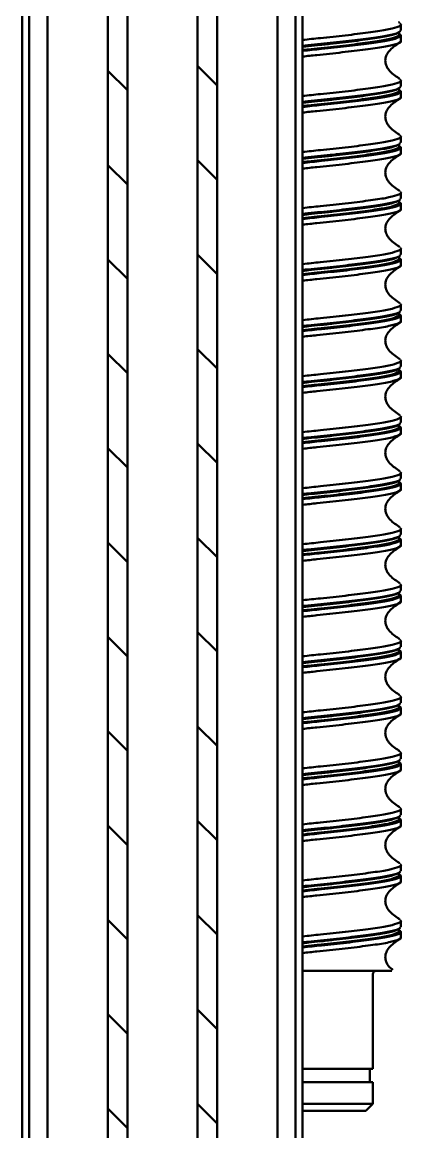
# Model space of a CAD drawing. Header units: millimetres. Extents: x -1615 to 4166, y 5 to 3174.
# Drawn here: x 727.8 to 745.9, y 2616.1 to 2668.9 of the extents above; entities that cross this region are included whole.
import ezdxf

# ---------------------------------------------------------------- set-up
doc = ezdxf.new("R2010")
doc.units = ezdxf.units.MM
doc.header["$LTSCALE"] = 0.25
doc.layers.add('Net dam', color=7, linetype='Continuous', lineweight=50)
pattern_1 = [(135, (54.7588, 2077.5174), (-2.245064, -2.245064), [])]

msp = doc.modelspace()

# ---------------------------------------------------------------- hatches: boundary and pattern name
at = {"layer": 'Net dam'}
h = msp.add_hatch(dxfattribs=at)
h.set_pattern_fill('ANSI31', color=256, angle=90, style=0)
h.set_pattern_definition(pattern_1)
h.paths.add_polyline_path([(731.906, 2800.42), (731.906, 2560.42), (732.84, 2560.42), (732.84, 2800.42)], flags=0)
h = msp.add_hatch(dxfattribs=at)
h.set_pattern_fill('ANSI31', color=256, angle=90, style=0)
h.set_pattern_definition(pattern_1)
h.paths.add_polyline_path([(736.173, 2800.42), (736.173, 2560.42), (737.106, 2560.42), (737.106, 2800.42)], flags=0)

# ---------------------------------------------------------------- linework, layer by layer
for p, q in [((728.173, 2800.42), (728.173, 2560.42)), ((729.04, 2800.42), (729.04, 2560.42)), ((731.906, 2560.42), (731.906, 2800.42)), ((732.84, 2560.42), (732.84, 2800.42)), ((736.173, 2800.42), (736.173, 2560.42)), ((737.106, 2800.42), (737.106, 2560.42)), ((739.973, 2770.42), (739.973, 2560.42)), ((740.84, 2770.42), (740.84, 2560.42)), ((727.84, 2763.753), (727.84, 2560.42)), ((741.173, 2743.753), (741.173, 2600.42)), ((745.84, 2668.509), (745.84, 2668.792)), ((745.84, 2668.001), (745.84, 2668.27)), ((745.807, 2667.955), (745.696, 2667.891)), ((745.84, 2665.843), (745.84, 2666.125)), ((745.84, 2665.335), (745.84, 2665.604)), ((745.807, 2665.288), (745.696, 2665.225)), ((745.84, 2663.176), (745.84, 2663.459)), ((745.84, 2662.668), (745.84, 2662.937)), ((745.807, 2662.621), (745.696, 2662.558)), ((745.84, 2660.509), (745.84, 2660.792)), ((745.84, 2660.001), (745.84, 2660.27)), ((745.807, 2659.955), (745.696, 2659.891)), ((745.84, 2657.843), (745.84, 2658.125)), ((745.84, 2657.335), (745.84, 2657.604)), ((745.807, 2657.288), (745.696, 2657.225)), ((745.84, 2655.176), (745.84, 2655.459)), ((745.84, 2654.668), (745.84, 2654.937)), ((745.807, 2654.621), (745.696, 2654.558)), ((745.84, 2652.509), (745.84, 2652.792)), ((745.84, 2652.001), (745.84, 2652.27)), ((745.807, 2651.955), (745.696, 2651.891)), ((745.84, 2649.843), (745.84, 2650.125)), ((745.84, 2649.335), (745.84, 2649.604)), ((745.807, 2649.288), (745.696, 2649.225)), ((745.84, 2647.176), (745.84, 2647.459)), ((745.84, 2646.668), (745.84, 2646.937)), ((745.807, 2646.621), (745.696, 2646.558)), ((745.84, 2644.509), (745.84, 2644.792)), ((745.84, 2644.001), (745.84, 2644.27)), ((745.807, 2643.955), (745.696, 2643.891)), ((745.84, 2641.843), (745.84, 2642.125)), ((745.807, 2641.288), (745.696, 2641.225)), ((745.84, 2641.335), (745.84, 2641.604)), ((745.84, 2639.176), (745.84, 2639.459)), ((745.807, 2638.621), (745.696, 2638.558)), ((745.84, 2638.668), (745.84, 2638.937)), ((745.84, 2636.509), (745.84, 2636.792)), ((745.807, 2635.955), (745.696, 2635.891)), ((745.84, 2636.001), (745.84, 2636.27)), ((745.84, 2633.843), (745.84, 2634.125)), ((745.807, 2633.288), (745.696, 2633.225)), ((745.84, 2633.335), (745.84, 2633.604)), ((745.84, 2631.176), (745.84, 2631.459)), ((745.807, 2630.621), (745.696, 2630.558)), ((745.84, 2630.668), (745.84, 2630.937)), ((745.84, 2628.509), (745.84, 2628.792)), ((745.807, 2627.955), (745.696, 2627.891)), ((745.84, 2628.001), (745.84, 2628.27)), ((745.84, 2625.843), (745.84, 2626.125)), ((745.807, 2625.288), (745.696, 2625.225)), ((745.84, 2625.335), (745.84, 2625.604)), ((744.506, 2619.086), (744.506, 2623.586)), ((741.173, 2619.086), (744.506, 2619.086)), ((744.373, 2618.52), (744.373, 2619.02)), ((741.173, 2618.453), (744.506, 2618.453)), ((744.506, 2617.42), (744.506, 2618.453)), ((741.173, 2617.42), (744.506, 2617.42)), ((744.173, 2617.086), (744.506, 2617.42)), ((744.173, 2617.086), (741.173, 2617.086))]:
    msp.add_line(p, q, dxfattribs=at)
for centre, radius, start, end in [((744.673, 2623.586), 0.167, 90, 180), ((744.44, 2619.02), 0.0667, 90, 180), ((744.44, 2618.52), 0.0667, 180, 270)]:
    msp.add_arc(centre, radius, start, end, dxfattribs=at)
for points, knots in [([(741.173, 2668.053), (741.453, 2668.083), (742.134, 2668.157), (743.233, 2668.269), (744.312, 2668.406), (745.176, 2668.529), (745.696, 2668.662), (745.903, 2668.758), (745.82, 2668.808), (745.807, 2668.815)], [0, 0, 0, 0, 0.118387, 0.287501, 0.459791, 0.628243, 0.799634, 0.970818, 1, 1, 1, 1]), ([(745.731, 2668.897), (745.743, 2668.894), (745.797, 2668.876), (745.778, 2668.859), (745.764, 2668.846)], [0, 0, 0, 0, 0.221866, 1, 1, 1, 1]), ([(745.794, 2668.509), (745.804, 2668.49), (745.834, 2668.428), (745.486, 2668.314), (744.798, 2668.19), (743.815, 2668.059), (742.661, 2667.925), (741.732, 2667.835), (741.259, 2667.781), (741.173, 2667.772)], [0, 0, 0, 0, 0.081968, 0.259809, 0.434024, 0.610394, 0.787509, 0.961223, 1, 1, 1, 1]), ([(745.677, 2668.389), (745.688, 2668.385), (745.827, 2668.338), (745.763, 2668.253), (745.445, 2668.116), (744.753, 2667.992), (743.799, 2667.86), (742.668, 2667.726), (741.746, 2667.635), (741.27, 2667.58), (741.173, 2667.569)], [0, 0, 0, 0, 0.013518, 0.169964, 0.329814, 0.486403, 0.644931, 0.804129, 0.960266, 1, 1, 1, 1]), ([(741.173, 2667.531), (741.472, 2667.564), (742.172, 2667.639), (743.284, 2667.753), (744.357, 2667.89), (745.204, 2668.013), (745.727, 2668.146), (745.915, 2668.272), (745.744, 2668.349), (745.667, 2668.385)], [0, 0, 0, 0, 0.112231, 0.262985, 0.41657, 0.566735, 0.719519, 0.872119, 1, 1, 1, 1]), ([(745.73, 2668.424), (745.731, 2668.419), (745.742, 2668.372), (745.415, 2668.274), (744.754, 2668.15), (743.787, 2668.018), (742.82, 2667.904), (742.198, 2667.839), (741.981, 2667.817)], [0, 0, 0, 0, 0.025006, 0.24153, 0.453637, 0.66837, 0.88401, 1, 1, 1, 1]), ([(745.82, 2668.001), (745.827, 2667.996), (745.885, 2667.949), (745.641, 2667.855), (745.079, 2667.721), (744.178, 2667.599), (743.076, 2667.462), (742.022, 2667.355), (741.398, 2667.287), (741.173, 2667.263)], [0, 0, 0, 0, 0.021204, 0.197762, 0.374767, 0.548566, 0.726366, 0.901053, 1, 1, 1, 1]), ([(742.019, 2667.821), (741.827, 2667.801), (741.539, 2667.771), (741.264, 2667.739), (741.173, 2667.729)], [0, 0, 0, 0, 0.668476, 1, 1, 1, 1]), ([(741.991, 2667.658), (741.813, 2667.64), (741.535, 2667.611), (741.269, 2667.58), (741.173, 2667.569)], [0, 0, 0, 0, 0.638265, 1, 1, 1, 1]), ([(745.744, 2666.231), (745.572, 2666.346), (745.326, 2666.51), (745.133, 2666.834), (745.088, 2667.074), (745.141, 2667.312), (745.338, 2667.624), (745.575, 2667.781), (745.742, 2667.892)], [0, 0, 0, 0, 0.279712, 0.396397, 0.503604, 0.610817, 0.726983, 1, 1, 1, 1]), ([(741.173, 2665.386), (741.453, 2665.417), (742.134, 2665.49), (743.233, 2665.602), (744.312, 2665.739), (745.176, 2665.862), (745.696, 2665.995), (745.903, 2666.092), (745.82, 2666.141), (745.807, 2666.149)], [0, 0, 0, 0, 0.1183874, 0.2875007, 0.4597905, 0.6282429, 0.7996337, 0.9708184, 1, 1, 1, 1]), ([(745.731, 2666.231), (745.743, 2666.227), (745.797, 2666.209), (745.778, 2666.192), (745.764, 2666.179)], [0, 0, 0, 0, 0.221866, 1, 1, 1, 1]), ([(745.794, 2665.843), (745.804, 2665.823), (745.834, 2665.761), (745.486, 2665.648), (744.798, 2665.523), (743.815, 2665.392), (742.661, 2665.258), (741.732, 2665.168), (741.259, 2665.115), (741.173, 2665.105)], [0, 0, 0, 0, 0.081968, 0.259809, 0.434024, 0.610394, 0.787509, 0.961223, 1, 1, 1, 1]), ([(745.677, 2665.722), (745.688, 2665.718), (745.827, 2665.671), (745.763, 2665.587), (745.445, 2665.449), (744.753, 2665.325), (743.799, 2665.194), (742.668, 2665.06), (741.746, 2664.969), (741.27, 2664.914), (741.173, 2664.902)], [0, 0, 0, 0, 0.013518, 0.169964, 0.329814, 0.486403, 0.644931, 0.804129, 0.960266, 1, 1, 1, 1]), ([(741.173, 2664.865), (741.472, 2664.897), (742.172, 2664.973), (743.284, 2665.086), (744.357, 2665.223), (745.204, 2665.346), (745.727, 2665.48), (745.915, 2665.605), (745.744, 2665.683), (745.667, 2665.718)], [0, 0, 0, 0, 0.112231, 0.262985, 0.41657, 0.566735, 0.719519, 0.872119, 1, 1, 1, 1]), ([(745.73, 2665.758), (745.731, 2665.753), (745.742, 2665.705), (745.415, 2665.607), (744.754, 2665.483), (743.787, 2665.352), (742.82, 2665.238), (742.198, 2665.173), (741.981, 2665.15)], [0, 0, 0, 0, 0.025006, 0.24153, 0.453637, 0.66837, 0.88401, 1, 1, 1, 1]), ([(745.82, 2665.335), (745.827, 2665.33), (745.885, 2665.282), (745.641, 2665.188), (745.079, 2665.055), (744.178, 2664.932), (743.076, 2664.795), (742.022, 2664.688), (741.398, 2664.621), (741.173, 2664.596)], [0, 0, 0, 0, 0.021204, 0.197762, 0.374767, 0.548566, 0.726366, 0.901053, 1, 1, 1, 1]), ([(742.019, 2665.154), (741.827, 2665.134), (741.539, 2665.105), (741.264, 2665.073), (741.173, 2665.062)], [0, 0, 0, 0, 0.668476, 1, 1, 1, 1]), ([(741.991, 2664.992), (741.813, 2664.973), (741.535, 2664.945), (741.269, 2664.914), (741.173, 2664.903)], [0, 0, 0, 0, 0.638265, 1, 1, 1, 1]), ([(745.744, 2663.564), (745.572, 2663.68), (745.326, 2663.843), (745.133, 2664.167), (745.088, 2664.408), (745.141, 2664.645), (745.338, 2664.957), (745.575, 2665.115), (745.742, 2665.226)], [0, 0, 0, 0, 0.279712, 0.396397, 0.503604, 0.610817, 0.726983, 1, 1, 1, 1]), ([(741.173, 2662.72), (741.453, 2662.75), (742.134, 2662.824), (743.233, 2662.936), (744.312, 2663.073), (745.176, 2663.196), (745.696, 2663.329), (745.903, 2663.425), (745.82, 2663.475), (745.807, 2663.482)], [0, 0, 0, 0, 0.118387, 0.287501, 0.459791, 0.628243, 0.799634, 0.970818, 1, 1, 1, 1]), ([(745.731, 2663.564), (745.743, 2663.56), (745.797, 2663.543), (745.778, 2663.526), (745.764, 2663.513)], [0, 0, 0, 0, 0.2218656, 1, 1, 1, 1]), ([(745.794, 2663.176), (745.804, 2663.156), (745.834, 2663.094), (745.486, 2662.981), (744.798, 2662.857), (743.815, 2662.725), (742.661, 2662.591), (741.732, 2662.502), (741.259, 2662.448), (741.173, 2662.438)], [0, 0, 0, 0, 0.081968, 0.259809, 0.434024, 0.610394, 0.787509, 0.961223, 1, 1, 1, 1]), ([(745.677, 2663.055), (745.688, 2663.052), (745.827, 2663.005), (745.763, 2662.92), (745.445, 2662.783), (744.753, 2662.658), (743.799, 2662.527), (742.668, 2662.393), (741.746, 2662.302), (741.27, 2662.247), (741.173, 2662.236)], [0, 0, 0, 0, 0.013518, 0.169964, 0.329814, 0.486403, 0.644931, 0.804129, 0.960266, 1, 1, 1, 1]), ([(741.173, 2662.198), (741.472, 2662.23), (742.172, 2662.306), (743.284, 2662.42), (744.357, 2662.557), (745.204, 2662.68), (745.727, 2662.813), (745.915, 2662.938), (745.744, 2663.016), (745.667, 2663.051)], [0, 0, 0, 0, 0.112231, 0.262985, 0.41657, 0.566735, 0.719519, 0.872119, 1, 1, 1, 1]), ([(745.73, 2663.091), (745.731, 2663.086), (745.742, 2663.038), (745.415, 2662.94), (744.754, 2662.816), (743.787, 2662.685), (742.82, 2662.571), (742.198, 2662.506), (741.981, 2662.483)], [0, 0, 0, 0, 0.025006, 0.24153, 0.453637, 0.66837, 0.88401, 1, 1, 1, 1]), ([(745.82, 2662.668), (745.827, 2662.663), (745.885, 2662.615), (745.641, 2662.522), (745.079, 2662.388), (744.178, 2662.265), (743.076, 2662.129), (742.022, 2662.022), (741.398, 2661.954), (741.173, 2661.93)], [0, 0, 0, 0, 0.021204, 0.197762, 0.374767, 0.548566, 0.726366, 0.901053, 1, 1, 1, 1]), ([(742.019, 2662.488), (741.827, 2662.468), (741.539, 2662.438), (741.264, 2662.406), (741.173, 2662.395)], [0, 0, 0, 0, 0.668476, 1, 1, 1, 1]), ([(741.991, 2662.325), (741.813, 2662.307), (741.535, 2662.278), (741.269, 2662.247), (741.173, 2662.236)], [0, 0, 0, 0, 0.638265, 1, 1, 1, 1]), ([(745.744, 2660.898), (745.572, 2661.013), (745.326, 2661.177), (745.133, 2661.5), (745.088, 2661.741), (745.141, 2661.979), (745.338, 2662.29), (745.575, 2662.448), (745.742, 2662.559)], [0, 0, 0, 0, 0.279712, 0.396397, 0.503604, 0.610817, 0.726983, 1, 1, 1, 1]), ([(741.173, 2660.053), (741.453, 2660.083), (742.134, 2660.157), (743.233, 2660.269), (744.312, 2660.406), (745.176, 2660.529), (745.696, 2660.662), (745.903, 2660.758), (745.82, 2660.808), (745.807, 2660.815)], [0, 0, 0, 0, 0.118387, 0.287501, 0.459791, 0.628243, 0.799634, 0.970818, 1, 1, 1, 1]), ([(745.731, 2660.897), (745.743, 2660.894), (745.797, 2660.876), (745.778, 2660.859), (745.764, 2660.846)], [0, 0, 0, 0, 0.221866, 1, 1, 1, 1]), ([(745.794, 2660.509), (745.804, 2660.49), (745.834, 2660.428), (745.486, 2660.314), (744.798, 2660.19), (743.815, 2660.059), (742.661, 2659.925), (741.732, 2659.835), (741.259, 2659.781), (741.173, 2659.772)], [0, 0, 0, 0, 0.081968, 0.259809, 0.434024, 0.610394, 0.787509, 0.961223, 1, 1, 1, 1]), ([(745.677, 2660.389), (745.688, 2660.385), (745.827, 2660.338), (745.763, 2660.253), (745.445, 2660.116), (744.753, 2659.992), (743.799, 2659.86), (742.668, 2659.726), (741.746, 2659.635), (741.27, 2659.58), (741.173, 2659.569)], [0, 0, 0, 0, 0.0135178, 0.1699636, 0.3298139, 0.4864026, 0.6449309, 0.8041287, 0.9602664, 1, 1, 1, 1]), ([(741.173, 2659.531), (741.472, 2659.564), (742.172, 2659.639), (743.284, 2659.753), (744.357, 2659.89), (745.204, 2660.013), (745.728, 2660.146), (745.915, 2660.272), (745.743, 2660.35), (745.664, 2660.386)], [0, 0, 0, 0, 0.1120367, 0.2625287, 0.4158476, 0.5657516, 0.7182704, 0.8706057, 1, 1, 1, 1]), ([(745.73, 2660.424), (745.731, 2660.419), (745.742, 2660.372), (745.415, 2660.274), (744.754, 2660.15), (743.787, 2660.018), (742.82, 2659.904), (742.198, 2659.839), (741.981, 2659.817)], [0, 0, 0, 0, 0.025006, 0.24153, 0.453637, 0.66837, 0.88401, 1, 1, 1, 1]), ([(745.82, 2660.001), (745.827, 2659.996), (745.885, 2659.949), (745.641, 2659.855), (745.079, 2659.721), (744.178, 2659.599), (743.076, 2659.462), (742.022, 2659.355), (741.398, 2659.287), (741.173, 2659.263)], [0, 0, 0, 0, 0.021204, 0.197762, 0.374767, 0.548566, 0.726366, 0.901053, 1, 1, 1, 1]), ([(742.019, 2659.821), (741.827, 2659.801), (741.539, 2659.771), (741.264, 2659.739), (741.173, 2659.729)], [0, 0, 0, 0, 0.668476, 1, 1, 1, 1]), ([(741.991, 2659.658), (741.813, 2659.64), (741.535, 2659.611), (741.269, 2659.58), (741.173, 2659.569)], [0, 0, 0, 0, 0.638265, 1, 1, 1, 1]), ([(745.744, 2658.231), (745.572, 2658.346), (745.326, 2658.51), (745.133, 2658.834), (745.088, 2659.074), (745.141, 2659.312), (745.338, 2659.624), (745.575, 2659.781), (745.742, 2659.892)], [0, 0, 0, 0, 0.279712, 0.396397, 0.503604, 0.610817, 0.726983, 1, 1, 1, 1]), ([(741.173, 2657.386), (741.453, 2657.417), (742.134, 2657.49), (743.233, 2657.602), (744.312, 2657.739), (745.176, 2657.862), (745.696, 2657.995), (745.903, 2658.092), (745.82, 2658.141), (745.807, 2658.149)], [0, 0, 0, 0, 0.1183874, 0.2875007, 0.4597905, 0.6282429, 0.7996337, 0.9708184, 1, 1, 1, 1]), ([(745.731, 2658.231), (745.743, 2658.227), (745.797, 2658.209), (745.778, 2658.192), (745.764, 2658.179)], [0, 0, 0, 0, 0.221866, 1, 1, 1, 1]), ([(745.794, 2657.843), (745.804, 2657.823), (745.834, 2657.761), (745.486, 2657.648), (744.798, 2657.523), (743.815, 2657.392), (742.661, 2657.258), (741.732, 2657.168), (741.259, 2657.115), (741.173, 2657.105)], [0, 0, 0, 0, 0.081968, 0.259809, 0.434024, 0.610394, 0.787509, 0.961223, 1, 1, 1, 1]), ([(745.677, 2657.722), (745.688, 2657.718), (745.827, 2657.671), (745.763, 2657.587), (745.445, 2657.449), (744.753, 2657.325), (743.799, 2657.194), (742.668, 2657.06), (741.746, 2656.969), (741.27, 2656.914), (741.173, 2656.902)], [0, 0, 0, 0, 0.013518, 0.169964, 0.329814, 0.486403, 0.644931, 0.804129, 0.960266, 1, 1, 1, 1]), ([(741.173, 2656.865), (741.472, 2656.897), (742.172, 2656.973), (743.284, 2657.086), (744.357, 2657.223), (745.204, 2657.346), (745.727, 2657.48), (745.915, 2657.605), (745.744, 2657.683), (745.667, 2657.718)], [0, 0, 0, 0, 0.112231, 0.262985, 0.41657, 0.566735, 0.719519, 0.872119, 1, 1, 1, 1]), ([(745.73, 2657.758), (745.731, 2657.753), (745.742, 2657.705), (745.415, 2657.607), (744.754, 2657.483), (743.787, 2657.352), (742.82, 2657.238), (742.198, 2657.173), (741.981, 2657.15)], [0, 0, 0, 0, 0.025006, 0.24153, 0.453637, 0.66837, 0.88401, 1, 1, 1, 1]), ([(745.82, 2657.335), (745.827, 2657.33), (745.885, 2657.282), (745.641, 2657.188), (745.079, 2657.055), (744.178, 2656.932), (743.076, 2656.795), (742.022, 2656.688), (741.398, 2656.621), (741.173, 2656.596)], [0, 0, 0, 0, 0.021204, 0.197762, 0.374767, 0.548566, 0.726366, 0.901053, 1, 1, 1, 1]), ([(742.019, 2657.154), (741.827, 2657.134), (741.539, 2657.105), (741.264, 2657.073), (741.173, 2657.062)], [0, 0, 0, 0, 0.668476, 1, 1, 1, 1]), ([(741.991, 2656.992), (741.813, 2656.973), (741.535, 2656.945), (741.269, 2656.914), (741.173, 2656.903)], [0, 0, 0, 0, 0.638265, 1, 1, 1, 1]), ([(745.744, 2655.564), (745.572, 2655.68), (745.326, 2655.843), (745.133, 2656.167), (745.088, 2656.408), (745.141, 2656.645), (745.338, 2656.957), (745.575, 2657.115), (745.742, 2657.226)], [0, 0, 0, 0, 0.279712, 0.396397, 0.503604, 0.610817, 0.726983, 1, 1, 1, 1]), ([(741.173, 2654.72), (741.453, 2654.75), (742.134, 2654.824), (743.233, 2654.936), (744.312, 2655.073), (745.176, 2655.196), (745.696, 2655.329), (745.903, 2655.425), (745.82, 2655.475), (745.807, 2655.482)], [0, 0, 0, 0, 0.118387, 0.287501, 0.459791, 0.628243, 0.799634, 0.970818, 1, 1, 1, 1]), ([(745.731, 2655.564), (745.743, 2655.56), (745.797, 2655.543), (745.778, 2655.526), (745.764, 2655.513)], [0, 0, 0, 0, 0.221866, 1, 1, 1, 1]), ([(745.794, 2655.176), (745.804, 2655.156), (745.834, 2655.094), (745.486, 2654.981), (744.798, 2654.857), (743.815, 2654.725), (742.661, 2654.591), (741.732, 2654.502), (741.259, 2654.448), (741.173, 2654.438)], [0, 0, 0, 0, 0.081968, 0.259809, 0.434024, 0.610394, 0.787509, 0.961223, 1, 1, 1, 1]), ([(745.677, 2655.055), (745.688, 2655.052), (745.827, 2655.005), (745.763, 2654.92), (745.445, 2654.783), (744.753, 2654.658), (743.799, 2654.527), (742.668, 2654.393), (741.746, 2654.302), (741.27, 2654.247), (741.173, 2654.236)], [0, 0, 0, 0, 0.013518, 0.169964, 0.329814, 0.486403, 0.644931, 0.804129, 0.960266, 1, 1, 1, 1]), ([(741.173, 2654.198), (741.472, 2654.23), (742.172, 2654.306), (743.284, 2654.42), (744.357, 2654.557), (745.204, 2654.68), (745.728, 2654.813), (745.915, 2654.939), (745.743, 2655.017), (745.664, 2655.053)], [0, 0, 0, 0, 0.112037, 0.262529, 0.415848, 0.565752, 0.71827, 0.870606, 1, 1, 1, 1]), ([(745.73, 2655.091), (745.731, 2655.086), (745.742, 2655.038), (745.415, 2654.94), (744.754, 2654.816), (743.787, 2654.685), (742.82, 2654.571), (742.198, 2654.506), (741.981, 2654.483)], [0, 0, 0, 0, 0.025006, 0.24153, 0.453637, 0.66837, 0.88401, 1, 1, 1, 1]), ([(745.82, 2654.668), (745.827, 2654.663), (745.885, 2654.615), (745.641, 2654.522), (745.079, 2654.388), (744.178, 2654.265), (743.076, 2654.129), (742.022, 2654.022), (741.398, 2653.954), (741.173, 2653.93)], [0, 0, 0, 0, 0.021204, 0.197762, 0.374767, 0.548566, 0.726366, 0.901053, 1, 1, 1, 1]), ([(742.019, 2654.488), (741.827, 2654.468), (741.539, 2654.438), (741.264, 2654.406), (741.173, 2654.395)], [0, 0, 0, 0, 0.668476, 1, 1, 1, 1]), ([(741.991, 2654.325), (741.813, 2654.307), (741.535, 2654.278), (741.269, 2654.247), (741.173, 2654.236)], [0, 0, 0, 0, 0.638265, 1, 1, 1, 1]), ([(745.744, 2652.898), (745.572, 2653.013), (745.326, 2653.177), (745.133, 2653.5), (745.088, 2653.741), (745.141, 2653.979), (745.338, 2654.29), (745.575, 2654.448), (745.742, 2654.559)], [0, 0, 0, 0, 0.279712, 0.396397, 0.503604, 0.610817, 0.726983, 1, 1, 1, 1]), ([(741.173, 2652.053), (741.453, 2652.083), (742.134, 2652.157), (743.233, 2652.269), (744.312, 2652.406), (745.176, 2652.529), (745.696, 2652.662), (745.903, 2652.758), (745.82, 2652.808), (745.807, 2652.815)], [0, 0, 0, 0, 0.118387, 0.287501, 0.459791, 0.628243, 0.799634, 0.970818, 1, 1, 1, 1]), ([(745.731, 2652.897), (745.743, 2652.894), (745.797, 2652.876), (745.778, 2652.859), (745.764, 2652.846)], [0, 0, 0, 0, 0.2218656, 1, 1, 1, 1]), ([(745.794, 2652.509), (745.804, 2652.49), (745.834, 2652.428), (745.486, 2652.314), (744.798, 2652.19), (743.815, 2652.059), (742.661, 2651.925), (741.732, 2651.835), (741.259, 2651.781), (741.173, 2651.772)], [0, 0, 0, 0, 0.081968, 0.259809, 0.434024, 0.610394, 0.787509, 0.961223, 1, 1, 1, 1]), ([(745.677, 2652.389), (745.688, 2652.385), (745.827, 2652.338), (745.763, 2652.253), (745.445, 2652.116), (744.753, 2651.992), (743.799, 2651.86), (742.668, 2651.726), (741.746, 2651.635), (741.27, 2651.58), (741.173, 2651.569)], [0, 0, 0, 0, 0.0135178, 0.1699636, 0.3298139, 0.4864026, 0.6449309, 0.8041287, 0.9602664, 1, 1, 1, 1]), ([(741.173, 2651.531), (741.472, 2651.564), (742.172, 2651.639), (743.284, 2651.753), (744.357, 2651.89), (745.204, 2652.013), (745.727, 2652.146), (745.915, 2652.272), (745.744, 2652.349), (745.667, 2652.385)], [0, 0, 0, 0, 0.112231, 0.262985, 0.41657, 0.566735, 0.719519, 0.872119, 1, 1, 1, 1]), ([(745.73, 2652.424), (745.731, 2652.419), (745.742, 2652.372), (745.415, 2652.274), (744.754, 2652.15), (743.787, 2652.018), (742.82, 2651.904), (742.198, 2651.839), (741.981, 2651.817)], [0, 0, 0, 0, 0.025006, 0.24153, 0.453637, 0.66837, 0.88401, 1, 1, 1, 1]), ([(745.82, 2652.001), (745.827, 2651.996), (745.885, 2651.949), (745.641, 2651.855), (745.079, 2651.721), (744.178, 2651.599), (743.076, 2651.462), (742.022, 2651.355), (741.398, 2651.287), (741.173, 2651.263)], [0, 0, 0, 0, 0.021204, 0.197762, 0.374767, 0.548566, 0.726366, 0.901053, 1, 1, 1, 1]), ([(742.019, 2651.821), (741.827, 2651.801), (741.539, 2651.771), (741.264, 2651.739), (741.173, 2651.729)], [0, 0, 0, 0, 0.668476, 1, 1, 1, 1]), ([(741.991, 2651.658), (741.813, 2651.64), (741.535, 2651.611), (741.269, 2651.58), (741.173, 2651.569)], [0, 0, 0, 0, 0.638265, 1, 1, 1, 1]), ([(745.744, 2650.231), (745.572, 2650.346), (745.326, 2650.51), (745.133, 2650.834), (745.088, 2651.074), (745.141, 2651.312), (745.338, 2651.624), (745.575, 2651.781), (745.742, 2651.892)], [0, 0, 0, 0, 0.279712, 0.396397, 0.503604, 0.610817, 0.726983, 1, 1, 1, 1]), ([(741.173, 2649.386), (741.453, 2649.417), (742.134, 2649.49), (743.233, 2649.602), (744.312, 2649.739), (745.176, 2649.862), (745.696, 2649.995), (745.903, 2650.092), (745.82, 2650.141), (745.807, 2650.149)], [0, 0, 0, 0, 0.118387, 0.287501, 0.459791, 0.628243, 0.799634, 0.970818, 1, 1, 1, 1]), ([(745.731, 2650.231), (745.743, 2650.227), (745.797, 2650.209), (745.778, 2650.192), (745.764, 2650.179)], [0, 0, 0, 0, 0.221866, 1, 1, 1, 1]), ([(745.794, 2649.843), (745.804, 2649.823), (745.834, 2649.761), (745.486, 2649.648), (744.798, 2649.523), (743.815, 2649.392), (742.661, 2649.258), (741.732, 2649.168), (741.259, 2649.115), (741.173, 2649.105)], [0, 0, 0, 0, 0.081968, 0.259809, 0.434024, 0.610394, 0.787509, 0.961223, 1, 1, 1, 1]), ([(745.677, 2649.722), (745.688, 2649.718), (745.827, 2649.671), (745.763, 2649.587), (745.445, 2649.449), (744.753, 2649.325), (743.799, 2649.194), (742.668, 2649.06), (741.746, 2648.969), (741.27, 2648.914), (741.173, 2648.902)], [0, 0, 0, 0, 0.0135178, 0.1699636, 0.3298139, 0.4864026, 0.6449309, 0.8041287, 0.9602664, 1, 1, 1, 1]), ([(741.173, 2648.865), (741.472, 2648.897), (742.172, 2648.973), (743.284, 2649.086), (744.357, 2649.223), (745.204, 2649.346), (745.728, 2649.48), (745.915, 2649.605), (745.743, 2649.684), (745.664, 2649.719)], [0, 0, 0, 0, 0.112037, 0.262529, 0.415848, 0.565752, 0.71827, 0.870606, 1, 1, 1, 1]), ([(745.73, 2649.758), (745.731, 2649.753), (745.742, 2649.705), (745.415, 2649.607), (744.754, 2649.483), (743.787, 2649.352), (742.82, 2649.238), (742.198, 2649.173), (741.981, 2649.15)], [0, 0, 0, 0, 0.025006, 0.24153, 0.453637, 0.66837, 0.88401, 1, 1, 1, 1]), ([(745.82, 2649.335), (745.827, 2649.33), (745.885, 2649.282), (745.641, 2649.188), (745.079, 2649.055), (744.178, 2648.932), (743.076, 2648.795), (742.022, 2648.688), (741.398, 2648.621), (741.173, 2648.596)], [0, 0, 0, 0, 0.021204, 0.197762, 0.374767, 0.548566, 0.726366, 0.901053, 1, 1, 1, 1]), ([(742.019, 2649.154), (741.827, 2649.134), (741.539, 2649.105), (741.264, 2649.073), (741.173, 2649.062)], [0, 0, 0, 0, 0.668476, 1, 1, 1, 1]), ([(745.744, 2647.564), (745.572, 2647.68), (745.326, 2647.843), (745.133, 2648.167), (745.088, 2648.408), (745.141, 2648.645), (745.338, 2648.957), (745.575, 2649.115), (745.742, 2649.226)], [0, 0, 0, 0, 0.279712, 0.396397, 0.503604, 0.610817, 0.726983, 1, 1, 1, 1]), ([(741.991, 2648.992), (741.813, 2648.973), (741.535, 2648.945), (741.269, 2648.914), (741.173, 2648.903)], [0, 0, 0, 0, 0.638265, 1, 1, 1, 1]), ([(741.173, 2646.72), (741.453, 2646.75), (742.134, 2646.824), (743.233, 2646.936), (744.312, 2647.073), (745.176, 2647.196), (745.696, 2647.329), (745.903, 2647.425), (745.82, 2647.475), (745.807, 2647.482)], [0, 0, 0, 0, 0.118387, 0.287501, 0.459791, 0.628243, 0.799634, 0.970818, 1, 1, 1, 1]), ([(745.731, 2647.564), (745.743, 2647.56), (745.797, 2647.543), (745.778, 2647.526), (745.764, 2647.513)], [0, 0, 0, 0, 0.221866, 1, 1, 1, 1]), ([(745.794, 2647.176), (745.804, 2647.156), (745.834, 2647.094), (745.486, 2646.981), (744.798, 2646.857), (743.815, 2646.725), (742.661, 2646.591), (741.732, 2646.502), (741.259, 2646.448), (741.173, 2646.438)], [0, 0, 0, 0, 0.081968, 0.259809, 0.434024, 0.610394, 0.787509, 0.961223, 1, 1, 1, 1]), ([(745.677, 2647.055), (745.688, 2647.052), (745.827, 2647.005), (745.763, 2646.92), (745.445, 2646.783), (744.753, 2646.658), (743.799, 2646.527), (742.668, 2646.393), (741.746, 2646.302), (741.27, 2646.247), (741.173, 2646.236)], [0, 0, 0, 0, 0.013518, 0.169964, 0.329814, 0.486403, 0.644931, 0.804129, 0.960266, 1, 1, 1, 1]), ([(741.173, 2646.198), (741.472, 2646.23), (742.172, 2646.306), (743.284, 2646.42), (744.357, 2646.557), (745.204, 2646.68), (745.727, 2646.813), (745.915, 2646.938), (745.744, 2647.016), (745.667, 2647.051)], [0, 0, 0, 0, 0.1122314, 0.262985, 0.4165703, 0.5667348, 0.7195186, 0.8721187, 1, 1, 1, 1]), ([(745.73, 2647.091), (745.731, 2647.086), (745.742, 2647.038), (745.415, 2646.94), (744.754, 2646.816), (743.787, 2646.685), (742.82, 2646.571), (742.198, 2646.506), (741.981, 2646.483)], [0, 0, 0, 0, 0.025006, 0.24153, 0.453637, 0.66837, 0.88401, 1, 1, 1, 1]), ([(745.82, 2646.668), (745.827, 2646.663), (745.885, 2646.615), (745.641, 2646.522), (745.079, 2646.388), (744.178, 2646.265), (743.076, 2646.129), (742.022, 2646.022), (741.398, 2645.954), (741.173, 2645.93)], [0, 0, 0, 0, 0.021204, 0.197762, 0.374767, 0.548566, 0.726366, 0.901053, 1, 1, 1, 1]), ([(742.019, 2646.488), (741.827, 2646.468), (741.539, 2646.438), (741.264, 2646.406), (741.173, 2646.395)], [0, 0, 0, 0, 0.668476, 1, 1, 1, 1]), ([(745.744, 2644.898), (745.572, 2645.013), (745.326, 2645.177), (745.133, 2645.5), (745.088, 2645.741), (745.141, 2645.979), (745.338, 2646.29), (745.575, 2646.448), (745.742, 2646.559)], [0, 0, 0, 0, 0.279712, 0.396397, 0.503604, 0.610817, 0.726983, 1, 1, 1, 1]), ([(741.991, 2646.325), (741.813, 2646.307), (741.535, 2646.278), (741.269, 2646.247), (741.173, 2646.236)], [0, 0, 0, 0, 0.638265, 1, 1, 1, 1]), ([(741.173, 2644.053), (741.453, 2644.083), (742.134, 2644.157), (743.233, 2644.269), (744.312, 2644.406), (745.176, 2644.529), (745.696, 2644.662), (745.903, 2644.758), (745.82, 2644.808), (745.807, 2644.815)], [0, 0, 0, 0, 0.118387, 0.287501, 0.459791, 0.628243, 0.799634, 0.970818, 1, 1, 1, 1]), ([(745.731, 2644.897), (745.743, 2644.894), (745.797, 2644.876), (745.778, 2644.859), (745.764, 2644.846)], [0, 0, 0, 0, 0.2218656, 1, 1, 1, 1]), ([(745.794, 2644.509), (745.804, 2644.49), (745.834, 2644.428), (745.486, 2644.314), (744.798, 2644.19), (743.815, 2644.059), (742.661, 2643.925), (741.732, 2643.835), (741.259, 2643.781), (741.173, 2643.772)], [0, 0, 0, 0, 0.081968, 0.259809, 0.434024, 0.610394, 0.787509, 0.961223, 1, 1, 1, 1]), ([(745.677, 2644.389), (745.688, 2644.385), (745.827, 2644.338), (745.763, 2644.253), (745.445, 2644.116), (744.753, 2643.992), (743.799, 2643.86), (742.668, 2643.726), (741.746, 2643.635), (741.27, 2643.58), (741.173, 2643.569)], [0, 0, 0, 0, 0.0135178, 0.1699636, 0.3298139, 0.4864026, 0.6449309, 0.8041287, 0.9602664, 1, 1, 1, 1]), ([(741.173, 2643.531), (741.472, 2643.564), (742.172, 2643.639), (743.284, 2643.753), (744.357, 2643.89), (745.204, 2644.013), (745.727, 2644.146), (745.915, 2644.272), (745.744, 2644.349), (745.667, 2644.385)], [0, 0, 0, 0, 0.112231, 0.262985, 0.41657, 0.566735, 0.719519, 0.872119, 1, 1, 1, 1]), ([(745.73, 2644.424), (745.731, 2644.419), (745.742, 2644.372), (745.415, 2644.274), (744.754, 2644.15), (743.787, 2644.018), (742.82, 2643.904), (742.198, 2643.839), (741.981, 2643.817)], [0, 0, 0, 0, 0.025006, 0.24153, 0.453637, 0.66837, 0.88401, 1, 1, 1, 1]), ([(745.82, 2644.001), (745.827, 2643.996), (745.885, 2643.949), (745.641, 2643.855), (745.079, 2643.721), (744.178, 2643.599), (743.076, 2643.462), (742.022, 2643.355), (741.398, 2643.287), (741.173, 2643.263)], [0, 0, 0, 0, 0.021204, 0.197762, 0.374767, 0.548566, 0.726366, 0.901053, 1, 1, 1, 1]), ([(742.019, 2643.821), (741.827, 2643.801), (741.539, 2643.771), (741.264, 2643.739), (741.173, 2643.729)], [0, 0, 0, 0, 0.6684762, 1, 1, 1, 1]), ([(745.744, 2642.231), (745.572, 2642.346), (745.326, 2642.51), (745.133, 2642.834), (745.088, 2643.074), (745.141, 2643.312), (745.338, 2643.624), (745.575, 2643.781), (745.742, 2643.892)], [0, 0, 0, 0, 0.279712, 0.396397, 0.503604, 0.610817, 0.726983, 1, 1, 1, 1]), ([(741.991, 2643.658), (741.813, 2643.64), (741.535, 2643.611), (741.269, 2643.58), (741.173, 2643.569)], [0, 0, 0, 0, 0.6382653, 1, 1, 1, 1]), ([(741.173, 2641.386), (741.453, 2641.417), (742.134, 2641.49), (743.233, 2641.602), (744.312, 2641.739), (745.176, 2641.862), (745.696, 2641.995), (745.903, 2642.092), (745.82, 2642.141), (745.807, 2642.149)], [0, 0, 0, 0, 0.118387, 0.287501, 0.459791, 0.628243, 0.799634, 0.970818, 1, 1, 1, 1]), ([(745.731, 2642.231), (745.743, 2642.227), (745.797, 2642.209), (745.778, 2642.192), (745.764, 2642.179)], [0, 0, 0, 0, 0.2218656, 1, 1, 1, 1]), ([(745.794, 2641.843), (745.804, 2641.823), (745.834, 2641.761), (745.486, 2641.648), (744.798, 2641.523), (743.815, 2641.392), (742.661, 2641.258), (741.732, 2641.168), (741.259, 2641.115), (741.173, 2641.105)], [0, 0, 0, 0, 0.081968, 0.259809, 0.434024, 0.610394, 0.787509, 0.961223, 1, 1, 1, 1]), ([(745.677, 2641.722), (745.688, 2641.718), (745.827, 2641.671), (745.763, 2641.587), (745.445, 2641.449), (744.753, 2641.325), (743.799, 2641.194), (742.668, 2641.06), (741.746, 2640.969), (741.27, 2640.914), (741.173, 2640.902)], [0, 0, 0, 0, 0.013518, 0.169964, 0.329814, 0.486403, 0.644931, 0.804129, 0.960266, 1, 1, 1, 1]), ([(741.173, 2640.865), (741.472, 2640.897), (742.172, 2640.973), (743.284, 2641.086), (744.357, 2641.223), (745.204, 2641.346), (745.727, 2641.48), (745.915, 2641.605), (745.744, 2641.683), (745.667, 2641.718)], [0, 0, 0, 0, 0.1122314, 0.262985, 0.4165703, 0.5667348, 0.7195186, 0.8721187, 1, 1, 1, 1]), ([(745.73, 2641.758), (745.731, 2641.753), (745.742, 2641.705), (745.415, 2641.607), (744.754, 2641.483), (743.787, 2641.352), (742.82, 2641.238), (742.198, 2641.173), (741.981, 2641.15)], [0, 0, 0, 0, 0.025006, 0.24153, 0.453637, 0.66837, 0.88401, 1, 1, 1, 1]), ([(745.82, 2641.335), (745.827, 2641.33), (745.885, 2641.282), (745.641, 2641.188), (745.079, 2641.055), (744.178, 2640.932), (743.076, 2640.795), (742.022, 2640.688), (741.398, 2640.621), (741.173, 2640.596)], [0, 0, 0, 0, 0.021204, 0.197762, 0.374767, 0.548566, 0.726366, 0.901053, 1, 1, 1, 1]), ([(742.019, 2641.154), (741.827, 2641.134), (741.539, 2641.105), (741.264, 2641.073), (741.173, 2641.062)], [0, 0, 0, 0, 0.6684762, 1, 1, 1, 1]), ([(745.744, 2639.564), (745.572, 2639.68), (745.326, 2639.843), (745.133, 2640.167), (745.088, 2640.408), (745.141, 2640.645), (745.338, 2640.957), (745.575, 2641.115), (745.742, 2641.226)], [0, 0, 0, 0, 0.279712, 0.396397, 0.503604, 0.610817, 0.726983, 1, 1, 1, 1]), ([(741.991, 2640.992), (741.813, 2640.973), (741.535, 2640.945), (741.269, 2640.914), (741.173, 2640.903)], [0, 0, 0, 0, 0.638265, 1, 1, 1, 1]), ([(745.731, 2639.564), (745.743, 2639.56), (745.797, 2639.543), (745.778, 2639.526), (745.764, 2639.513)], [0, 0, 0, 0, 0.2218656, 1, 1, 1, 1]), ([(741.173, 2638.72), (741.453, 2638.75), (742.134, 2638.824), (743.233, 2638.936), (744.312, 2639.073), (745.176, 2639.196), (745.696, 2639.329), (745.903, 2639.425), (745.82, 2639.475), (745.807, 2639.482)], [0, 0, 0, 0, 0.118387, 0.287501, 0.459791, 0.628243, 0.799634, 0.970818, 1, 1, 1, 1]), ([(745.794, 2639.176), (745.804, 2639.156), (745.834, 2639.094), (745.486, 2638.981), (744.798, 2638.857), (743.815, 2638.725), (742.661, 2638.591), (741.732, 2638.502), (741.259, 2638.448), (741.173, 2638.438)], [0, 0, 0, 0, 0.081968, 0.259809, 0.434024, 0.610394, 0.787509, 0.961223, 1, 1, 1, 1]), ([(745.677, 2639.055), (745.688, 2639.052), (745.827, 2639.005), (745.763, 2638.92), (745.445, 2638.783), (744.753, 2638.658), (743.799, 2638.527), (742.668, 2638.393), (741.746, 2638.302), (741.27, 2638.247), (741.173, 2638.236)], [0, 0, 0, 0, 0.013518, 0.169964, 0.329814, 0.486403, 0.644931, 0.804129, 0.960266, 1, 1, 1, 1]), ([(741.173, 2638.198), (741.472, 2638.23), (742.172, 2638.306), (743.284, 2638.42), (744.357, 2638.557), (745.204, 2638.68), (745.728, 2638.813), (745.915, 2638.939), (745.743, 2639.017), (745.664, 2639.053)], [0, 0, 0, 0, 0.112037, 0.262529, 0.415848, 0.565752, 0.71827, 0.870606, 1, 1, 1, 1]), ([(745.73, 2639.091), (745.731, 2639.086), (745.742, 2639.038), (745.415, 2638.94), (744.754, 2638.816), (743.787, 2638.685), (742.82, 2638.571), (742.198, 2638.506), (741.981, 2638.483)], [0, 0, 0, 0, 0.025006, 0.24153, 0.453637, 0.66837, 0.88401, 1, 1, 1, 1]), ([(745.82, 2638.668), (745.827, 2638.663), (745.885, 2638.615), (745.641, 2638.522), (745.079, 2638.388), (744.178, 2638.265), (743.076, 2638.129), (742.022, 2638.022), (741.398, 2637.954), (741.173, 2637.93)], [0, 0, 0, 0, 0.021204, 0.197762, 0.374767, 0.548566, 0.726366, 0.901053, 1, 1, 1, 1]), ([(742.019, 2638.488), (741.827, 2638.468), (741.539, 2638.438), (741.264, 2638.406), (741.173, 2638.395)], [0, 0, 0, 0, 0.668476, 1, 1, 1, 1]), ([(745.744, 2636.898), (745.572, 2637.013), (745.326, 2637.177), (745.133, 2637.5), (745.088, 2637.741), (745.141, 2637.979), (745.338, 2638.29), (745.575, 2638.448), (745.742, 2638.559)], [0, 0, 0, 0, 0.279712, 0.396397, 0.503604, 0.610817, 0.726983, 1, 1, 1, 1]), ([(741.991, 2638.325), (741.813, 2638.307), (741.535, 2638.278), (741.269, 2638.247), (741.173, 2638.236)], [0, 0, 0, 0, 0.638265, 1, 1, 1, 1]), ([(745.731, 2636.897), (745.743, 2636.894), (745.797, 2636.876), (745.778, 2636.859), (745.764, 2636.846)], [0, 0, 0, 0, 0.221866, 1, 1, 1, 1]), ([(741.173, 2636.053), (741.453, 2636.083), (742.134, 2636.157), (743.233, 2636.269), (744.312, 2636.406), (745.176, 2636.529), (745.696, 2636.662), (745.903, 2636.758), (745.82, 2636.808), (745.807, 2636.815)], [0, 0, 0, 0, 0.118387, 0.287501, 0.459791, 0.628243, 0.799634, 0.970818, 1, 1, 1, 1]), ([(745.794, 2636.509), (745.804, 2636.49), (745.834, 2636.428), (745.486, 2636.314), (744.798, 2636.19), (743.815, 2636.059), (742.661, 2635.925), (741.732, 2635.835), (741.259, 2635.781), (741.173, 2635.772)], [0, 0, 0, 0, 0.0819685, 0.2598088, 0.4340235, 0.6103942, 0.7875093, 0.9612226, 1, 1, 1, 1]), ([(745.677, 2636.389), (745.688, 2636.385), (745.827, 2636.338), (745.763, 2636.253), (745.445, 2636.116), (744.753, 2635.992), (743.799, 2635.86), (742.668, 2635.726), (741.746, 2635.635), (741.27, 2635.58), (741.173, 2635.569)], [0, 0, 0, 0, 0.013518, 0.169964, 0.329814, 0.486403, 0.644931, 0.804129, 0.960266, 1, 1, 1, 1]), ([(741.173, 2635.531), (741.472, 2635.564), (742.172, 2635.639), (743.284, 2635.753), (744.357, 2635.89), (745.204, 2636.013), (745.728, 2636.146), (745.915, 2636.272), (745.743, 2636.35), (745.664, 2636.386)], [0, 0, 0, 0, 0.112037, 0.262529, 0.415848, 0.565752, 0.71827, 0.870606, 1, 1, 1, 1]), ([(745.73, 2636.424), (745.731, 2636.419), (745.742, 2636.372), (745.415, 2636.274), (744.754, 2636.15), (743.787, 2636.018), (742.82, 2635.904), (742.198, 2635.839), (741.981, 2635.817)], [0, 0, 0, 0, 0.025006, 0.24153, 0.453637, 0.66837, 0.88401, 1, 1, 1, 1]), ([(745.82, 2636.001), (745.827, 2635.996), (745.885, 2635.949), (745.641, 2635.855), (745.079, 2635.721), (744.178, 2635.599), (743.076, 2635.462), (742.022, 2635.355), (741.398, 2635.287), (741.173, 2635.263)], [0, 0, 0, 0, 0.021204, 0.197762, 0.374767, 0.548566, 0.726366, 0.901053, 1, 1, 1, 1]), ([(742.019, 2635.821), (741.827, 2635.801), (741.539, 2635.771), (741.264, 2635.739), (741.173, 2635.729)], [0, 0, 0, 0, 0.668476, 1, 1, 1, 1]), ([(745.744, 2634.231), (745.572, 2634.346), (745.326, 2634.51), (745.133, 2634.834), (745.088, 2635.074), (745.141, 2635.312), (745.338, 2635.624), (745.575, 2635.781), (745.742, 2635.892)], [0, 0, 0, 0, 0.279712, 0.396397, 0.503604, 0.610817, 0.726983, 1, 1, 1, 1]), ([(741.991, 2635.658), (741.813, 2635.64), (741.535, 2635.611), (741.269, 2635.58), (741.173, 2635.569)], [0, 0, 0, 0, 0.638265, 1, 1, 1, 1]), ([(745.731, 2634.231), (745.743, 2634.227), (745.797, 2634.209), (745.778, 2634.192), (745.764, 2634.179)], [0, 0, 0, 0, 0.221866, 1, 1, 1, 1]), ([(741.173, 2633.386), (741.453, 2633.417), (742.134, 2633.49), (743.233, 2633.602), (744.312, 2633.739), (745.176, 2633.862), (745.696, 2633.995), (745.903, 2634.092), (745.82, 2634.141), (745.807, 2634.149)], [0, 0, 0, 0, 0.118387, 0.287501, 0.459791, 0.628243, 0.799634, 0.970818, 1, 1, 1, 1]), ([(745.794, 2633.843), (745.804, 2633.823), (745.834, 2633.761), (745.486, 2633.648), (744.798, 2633.523), (743.815, 2633.392), (742.661, 2633.258), (741.732, 2633.168), (741.259, 2633.115), (741.173, 2633.105)], [0, 0, 0, 0, 0.0819685, 0.2598088, 0.4340235, 0.6103942, 0.7875093, 0.9612226, 1, 1, 1, 1]), ([(745.677, 2633.722), (745.688, 2633.718), (745.827, 2633.671), (745.763, 2633.587), (745.445, 2633.449), (744.753, 2633.325), (743.799, 2633.194), (742.668, 2633.06), (741.746, 2632.969), (741.27, 2632.914), (741.173, 2632.902)], [0, 0, 0, 0, 0.013518, 0.169964, 0.329814, 0.486403, 0.644931, 0.804129, 0.960266, 1, 1, 1, 1]), ([(741.173, 2632.865), (741.472, 2632.897), (742.172, 2632.973), (743.284, 2633.086), (744.357, 2633.223), (745.204, 2633.346), (745.728, 2633.48), (745.915, 2633.605), (745.743, 2633.684), (745.664, 2633.719)], [0, 0, 0, 0, 0.112037, 0.262529, 0.415848, 0.565752, 0.71827, 0.870606, 1, 1, 1, 1]), ([(745.73, 2633.758), (745.731, 2633.753), (745.742, 2633.705), (745.415, 2633.607), (744.754, 2633.483), (743.787, 2633.352), (742.82, 2633.238), (742.198, 2633.173), (741.981, 2633.15)], [0, 0, 0, 0, 0.025006, 0.24153, 0.453637, 0.66837, 0.88401, 1, 1, 1, 1]), ([(745.82, 2633.335), (745.827, 2633.33), (745.885, 2633.282), (745.641, 2633.188), (745.079, 2633.055), (744.178, 2632.932), (743.076, 2632.795), (742.022, 2632.688), (741.398, 2632.621), (741.173, 2632.596)], [0, 0, 0, 0, 0.021204, 0.197762, 0.374767, 0.548566, 0.726366, 0.901053, 1, 1, 1, 1]), ([(745.744, 2631.564), (745.572, 2631.68), (745.326, 2631.843), (745.133, 2632.167), (745.088, 2632.408), (745.141, 2632.645), (745.338, 2632.957), (745.575, 2633.115), (745.742, 2633.226)], [0, 0, 0, 0, 0.279712, 0.396397, 0.503604, 0.610817, 0.726983, 1, 1, 1, 1]), ([(742.019, 2633.154), (741.827, 2633.134), (741.539, 2633.105), (741.264, 2633.073), (741.173, 2633.062)], [0, 0, 0, 0, 0.6684762, 1, 1, 1, 1]), ([(741.991, 2632.992), (741.813, 2632.973), (741.535, 2632.945), (741.269, 2632.914), (741.173, 2632.903)], [0, 0, 0, 0, 0.638265, 1, 1, 1, 1]), ([(741.173, 2630.72), (741.453, 2630.75), (742.134, 2630.824), (743.233, 2630.936), (744.312, 2631.073), (745.176, 2631.196), (745.696, 2631.329), (745.903, 2631.425), (745.82, 2631.475), (745.807, 2631.482)], [0, 0, 0, 0, 0.118387, 0.287501, 0.459791, 0.628243, 0.799634, 0.970818, 1, 1, 1, 1]), ([(745.794, 2631.176), (745.804, 2631.156), (745.834, 2631.094), (745.486, 2630.981), (744.798, 2630.857), (743.815, 2630.725), (742.661, 2630.591), (741.732, 2630.502), (741.259, 2630.448), (741.173, 2630.438)], [0, 0, 0, 0, 0.081968, 0.259809, 0.434024, 0.610394, 0.787509, 0.961223, 1, 1, 1, 1]), ([(745.677, 2631.055), (745.688, 2631.052), (745.827, 2631.005), (745.763, 2630.92), (745.445, 2630.783), (744.753, 2630.658), (743.799, 2630.527), (742.668, 2630.393), (741.746, 2630.302), (741.27, 2630.247), (741.173, 2630.236)], [0, 0, 0, 0, 0.013518, 0.169964, 0.329814, 0.486403, 0.644931, 0.804129, 0.960266, 1, 1, 1, 1]), ([(741.173, 2630.198), (741.472, 2630.23), (742.172, 2630.306), (743.284, 2630.42), (744.357, 2630.557), (745.204, 2630.68), (745.728, 2630.813), (745.915, 2630.939), (745.743, 2631.017), (745.664, 2631.053)], [0, 0, 0, 0, 0.112037, 0.262529, 0.415848, 0.565752, 0.71827, 0.870606, 1, 1, 1, 1]), ([(745.73, 2631.091), (745.731, 2631.086), (745.742, 2631.038), (745.415, 2630.94), (744.754, 2630.816), (743.787, 2630.685), (742.82, 2630.571), (742.198, 2630.506), (741.981, 2630.483)], [0, 0, 0, 0, 0.025006, 0.24153, 0.453637, 0.66837, 0.88401, 1, 1, 1, 1]), ([(745.731, 2631.564), (745.743, 2631.56), (745.797, 2631.543), (745.778, 2631.526), (745.764, 2631.513)], [0, 0, 0, 0, 0.2218656, 1, 1, 1, 1]), ([(745.82, 2630.668), (745.827, 2630.663), (745.885, 2630.615), (745.641, 2630.522), (745.079, 2630.388), (744.178, 2630.265), (743.076, 2630.129), (742.022, 2630.022), (741.398, 2629.954), (741.173, 2629.93)], [0, 0, 0, 0, 0.021204, 0.197762, 0.374767, 0.548566, 0.726366, 0.901053, 1, 1, 1, 1]), ([(745.744, 2628.898), (745.572, 2629.013), (745.326, 2629.177), (745.133, 2629.5), (745.088, 2629.741), (745.141, 2629.979), (745.338, 2630.29), (745.575, 2630.448), (745.742, 2630.559)], [0, 0, 0, 0, 0.279712, 0.396397, 0.503604, 0.610817, 0.726983, 1, 1, 1, 1]), ([(742.019, 2630.488), (741.827, 2630.468), (741.539, 2630.438), (741.264, 2630.406), (741.173, 2630.395)], [0, 0, 0, 0, 0.668476, 1, 1, 1, 1]), ([(741.991, 2630.325), (741.813, 2630.307), (741.535, 2630.278), (741.269, 2630.247), (741.173, 2630.236)], [0, 0, 0, 0, 0.638265, 1, 1, 1, 1]), ([(741.173, 2628.053), (741.453, 2628.083), (742.134, 2628.157), (743.233, 2628.269), (744.312, 2628.406), (745.176, 2628.529), (745.696, 2628.662), (745.903, 2628.758), (745.82, 2628.808), (745.807, 2628.815)], [0, 0, 0, 0, 0.118387, 0.287501, 0.459791, 0.628243, 0.799634, 0.970818, 1, 1, 1, 1]), ([(745.794, 2628.509), (745.804, 2628.49), (745.834, 2628.428), (745.486, 2628.314), (744.798, 2628.19), (743.815, 2628.059), (742.661, 2627.925), (741.732, 2627.835), (741.259, 2627.781), (741.173, 2627.772)], [0, 0, 0, 0, 0.081968, 0.259809, 0.434024, 0.610394, 0.787509, 0.961223, 1, 1, 1, 1]), ([(745.73, 2628.424), (745.731, 2628.419), (745.742, 2628.372), (745.415, 2628.274), (744.754, 2628.15), (743.787, 2628.018), (742.82, 2627.904), (742.198, 2627.839), (741.981, 2627.817)], [0, 0, 0, 0, 0.025006, 0.24153, 0.453637, 0.66837, 0.88401, 1, 1, 1, 1]), ([(745.731, 2628.897), (745.743, 2628.894), (745.797, 2628.876), (745.778, 2628.859), (745.764, 2628.846)], [0, 0, 0, 0, 0.221866, 1, 1, 1, 1]), ([(745.677, 2628.389), (745.688, 2628.385), (745.827, 2628.338), (745.763, 2628.253), (745.445, 2628.116), (744.753, 2627.992), (743.799, 2627.86), (742.668, 2627.726), (741.746, 2627.635), (741.27, 2627.58), (741.173, 2627.569)], [0, 0, 0, 0, 0.013518, 0.169964, 0.329814, 0.486403, 0.644931, 0.804129, 0.960266, 1, 1, 1, 1]), ([(741.173, 2627.531), (741.472, 2627.564), (742.172, 2627.639), (743.284, 2627.753), (744.357, 2627.89), (745.204, 2628.013), (745.728, 2628.146), (745.915, 2628.272), (745.743, 2628.35), (745.664, 2628.386)], [0, 0, 0, 0, 0.112037, 0.262529, 0.415848, 0.565752, 0.71827, 0.870606, 1, 1, 1, 1]), ([(745.82, 2628.001), (745.827, 2627.996), (745.885, 2627.949), (745.641, 2627.855), (745.079, 2627.721), (744.178, 2627.599), (743.076, 2627.462), (742.022, 2627.355), (741.398, 2627.287), (741.173, 2627.263)], [0, 0, 0, 0, 0.021204, 0.197762, 0.374767, 0.548566, 0.726366, 0.901053, 1, 1, 1, 1]), ([(745.744, 2626.231), (745.572, 2626.346), (745.326, 2626.51), (745.133, 2626.834), (745.088, 2627.074), (745.141, 2627.312), (745.338, 2627.624), (745.575, 2627.781), (745.742, 2627.892)], [0, 0, 0, 0, 0.279712, 0.396397, 0.503604, 0.610817, 0.726983, 1, 1, 1, 1]), ([(742.019, 2627.821), (741.827, 2627.801), (741.539, 2627.771), (741.264, 2627.739), (741.173, 2627.729)], [0, 0, 0, 0, 0.668476, 1, 1, 1, 1]), ([(741.991, 2627.658), (741.813, 2627.64), (741.535, 2627.611), (741.269, 2627.58), (741.173, 2627.569)], [0, 0, 0, 0, 0.638265, 1, 1, 1, 1]), ([(741.173, 2625.386), (741.453, 2625.417), (742.134, 2625.49), (743.233, 2625.602), (744.312, 2625.739), (745.176, 2625.862), (745.696, 2625.995), (745.903, 2626.092), (745.82, 2626.141), (745.807, 2626.149)], [0, 0, 0, 0, 0.1183874, 0.2875007, 0.4597905, 0.6282429, 0.7996337, 0.9708184, 1, 1, 1, 1]), ([(745.794, 2625.843), (745.804, 2625.823), (745.834, 2625.761), (745.486, 2625.648), (744.798, 2625.523), (743.815, 2625.392), (742.661, 2625.258), (741.732, 2625.168), (741.259, 2625.115), (741.173, 2625.105)], [0, 0, 0, 0, 0.081968, 0.259809, 0.434024, 0.610394, 0.787509, 0.961223, 1, 1, 1, 1]), ([(745.731, 2626.231), (745.743, 2626.227), (745.797, 2626.209), (745.778, 2626.192), (745.764, 2626.179)], [0, 0, 0, 0, 0.221866, 1, 1, 1, 1]), ([(745.677, 2625.722), (745.688, 2625.718), (745.827, 2625.671), (745.763, 2625.587), (745.445, 2625.449), (744.753, 2625.325), (743.799, 2625.194), (742.668, 2625.06), (741.746, 2624.969), (741.27, 2624.914), (741.173, 2624.902)], [0, 0, 0, 0, 0.013518, 0.169964, 0.329814, 0.486403, 0.644931, 0.804129, 0.960266, 1, 1, 1, 1]), ([(741.173, 2624.865), (741.472, 2624.897), (742.172, 2624.973), (743.284, 2625.086), (744.356, 2625.223), (745.205, 2625.346), (745.723, 2625.48), (745.91, 2625.593), (745.771, 2625.66), (745.721, 2625.684)], [0, 0, 0, 0, 0.116925, 0.273983, 0.433991, 0.590435, 0.749608, 0.90859, 1, 1, 1, 1]), ([(745.82, 2625.335), (745.827, 2625.33), (745.885, 2625.282), (745.641, 2625.188), (745.079, 2625.055), (744.178, 2624.932), (743.076, 2624.795), (742.022, 2624.688), (741.398, 2624.621), (741.173, 2624.596)], [0, 0, 0, 0, 0.021204, 0.197762, 0.374767, 0.548566, 0.726366, 0.901053, 1, 1, 1, 1]), ([(745.73, 2625.758), (745.731, 2625.753), (745.742, 2625.705), (745.415, 2625.607), (744.754, 2625.483), (743.787, 2625.352), (742.82, 2625.238), (742.198, 2625.173), (741.981, 2625.15)], [0, 0, 0, 0, 0.025006, 0.24153, 0.453637, 0.66837, 0.88401, 1, 1, 1, 1]), ([(742.019, 2625.154), (741.827, 2625.134), (741.539, 2625.105), (741.264, 2625.073), (741.173, 2625.062)], [0, 0, 0, 0, 0.668476, 1, 1, 1, 1]), ([(741.991, 2624.992), (741.813, 2624.973), (741.535, 2624.945), (741.269, 2624.914), (741.173, 2624.903)], [0, 0, 0, 0, 0.638265, 1, 1, 1, 1]), ([(745.459, 2623.801), (745.393, 2623.848), (745.255, 2623.946), (745.135, 2624.169), (745.087, 2624.407), (745.142, 2624.646), (745.338, 2624.957), (745.575, 2625.115), (745.742, 2625.226)], [0, 0, 0, 0, 0.133507, 0.273877, 0.402845, 0.531821, 0.671566, 1, 1, 1, 1]), ([(745.417, 2623.753), (745.412, 2623.753), (745.401, 2623.753), (744.824, 2623.753), (743.904, 2623.753), (742.751, 2623.753), (741.79, 2623.753), (741.287, 2623.753), (741.173, 2623.753)], [0, 0, 0, 0, 0.157417, 0.365378, 0.565007, 0.756466, 0.94488, 1, 1, 1, 1])]:
    msp.add_open_spline(points, degree=3, knots=knots, dxfattribs=at)

doc.saveas('drawing.dxf')
